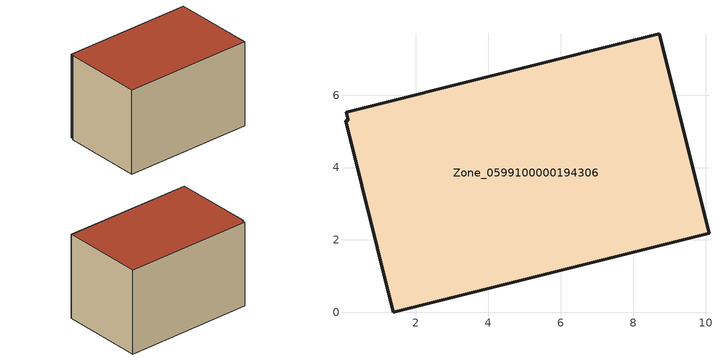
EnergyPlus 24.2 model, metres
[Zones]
Zone_0599100000194306
 floor ground (C_G): 0.07,5.53 8.72,7.7 10.09,2.18 1.37,0 0.06,5.29 0.13,5.31 z0
 wall outside (C_F): 10.09,2.18 8.72,7.7 0.07,5.53 0.13,5.31 0.06,5.29 1.37,0 10.09,2.18 z0:5.84
 roof outside (C_R): 8.72,7.7 0.07,5.53 0.13,5.31 0.06,5.29 1.37,0 10.09,2.18 z5.84
[BUILDING]
Pand.0599100000194306: North Axis=0; Terrain=City; Loads Convergence Tolerance Value=0.04; Temperature Convergence Tolerance Value=0.4; Solar Distribution=FullExterior; Maximum Number of Warmup Days=25; Minimum Number of Warmup Days=1
[Site:Location]
Rotterdam.The.Hague.AP_ZH_NLD Design_Conditions: Latitude=51.96; Longitude=4.45; Time Zone=1; Elevation=-4.5
[SITE:GROUNDTEMPERATURE:BUILDINGSURFACE]
18, 18, 18, 18, 18, 18, 18, 18, 18, 18, 18, 18
[MATERIAL] Thermal Absorptance=0.9; Solar Absorptance=0.7; Visible Absorptance=0.7
Name | Roughness | Thickness | Conductivity | Density | Specific Heat
G.TC.1975-1991 | MediumSmooth | 0.15 | 0.288461 | 540 | 1210
F.TC.1975-1991 | Rough | 0.3 | 0.230769 | 1920 | 840
R.TC.1975-1991 | MediumRough | 0.2 | 0.153846 | 1500 | 1000
[CONSTRUCTION]
C_G: G.TC.1975-1991
C_F: F.TC.1975-1991
C_R: R.TC.1975-1991
[ZONE]
Zone_0599100000194306: Type=1; Multiplier=1; Ceiling Height=Autocalculate; Volume=Autocalculate; Floor Area=autocalculate; Part of Total Floor Area=Yes
[ZONEINFILTRATION:DESIGNFLOWRATE]
Infil_Zone_0599100000194306: Zone or ZoneList or Space or SpaceList=Zone_0599100000194306; Schedule=AlwaysOn; Design Flow Rate Calculation Method=Flow/Area; Flow Rate per Floor Area=0.003; Constant Term Coefficient=1; Temperature Term Coefficient=0; Velocity Term Coefficient=0; Velocity Squared Term Coefficient=0
[HVACTEMPLATE:ZONE:IDEALLOADSAIRSYSTEM]
Zone_0599100000194306: Maximum Heating Supply Air Temperature=50; Minimum Cooling Supply Air Temperature=13; Maximum Heating Supply Air Humidity Ratio=0.0156; Minimum Cooling Supply Air Humidity Ratio=0.0077; Heating Limit=NoLimit; Cooling Limit=NoLimit; Dehumidification Control Type=ConstantSensibleHeatRatio; Cooling Sensible Heat Ratio=0.7; Dehumidification Setpoint=60; Humidification Control Type=None; Humidification Setpoint=30; Outdoor Air Method=None; Outdoor Air Flow Rate per Person=0.00944; Outdoor Air Flow Rate per Zone Floor Area=0; Outdoor Air Flow Rate per Zone=0; Demand Controlled Ventilation Type=None; Outdoor Air Economizer Type=NoEconomizer; Heat Recovery Type=None; Sensible Heat Recovery Effectiveness=0.7; Latent Heat Recovery Effectiveness=0.65
[ZONECONTROL:THERMOSTAT]
ThermostatControl_Zone_0599100000194306: Zone or ZoneList=Zone_0599100000194306; Control Type Schedule=DualSetpointControlType; Control 1=Thermostat_Zone_0599100000194306; Temperature Difference Between Cutout And Setpoint=0
[THERMOSTATSETPOINT:DUALSETPOINT]
Thermostat_Zone_0599100000194306: Heating Setpoint Temperature Schedule=HeatingSetpoint_Zone_0599100000194306; Cooling Setpoint Temperature Schedule=CoolingSetpoint_Zone_0599100000194306
[SCHEDULE:COMPACT]
HeatingSetpoint_Zone_0599100000194306: Through: 12/31, For: AllDays, Until: 24:00, 21
CoolingSetpoint_Zone_0599100000194306: Through: 12/31, For: AllDays, Until: 24:00, 24
DualSetpointControlType: Through: 12/31, For: AllDays, Until: 24:00, 4
AlwaysOn: Through: 12/31, For: AllDays, Until: 24:00, 1
